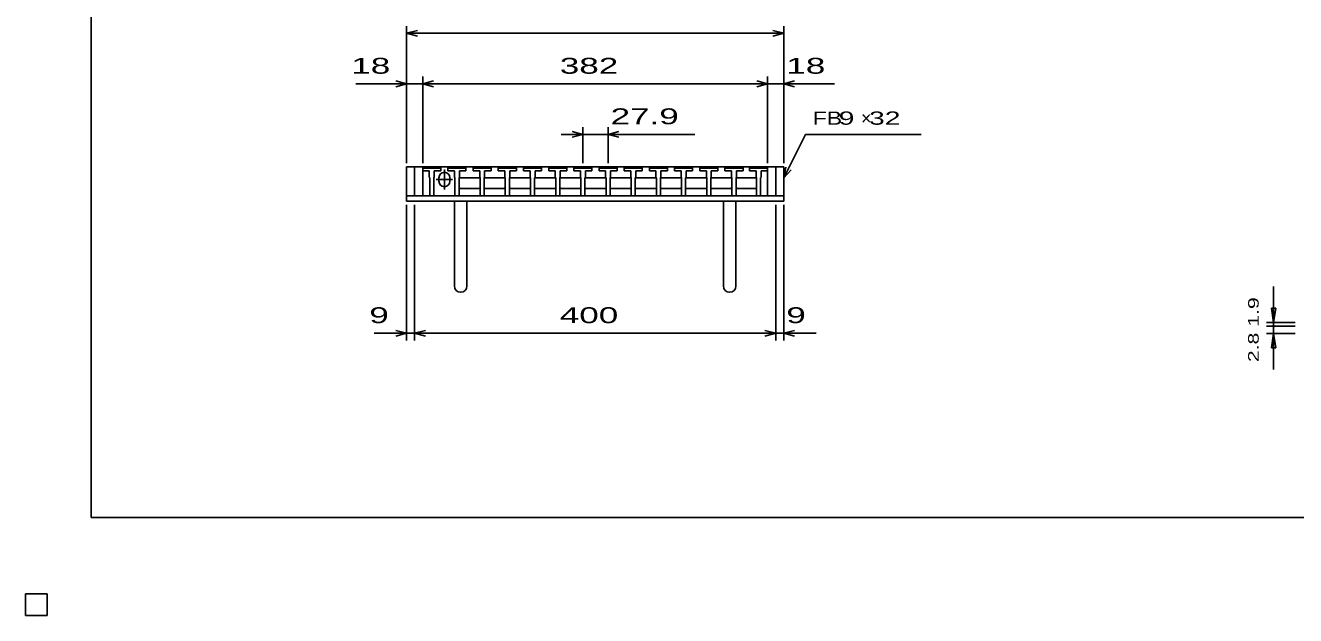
# Model space of a CAD drawing. Units: millimetres, scale not verified. Extents: x -1456 to 1385, y -1026 to 843.
# Drawn here: x -1456 to -49, y -1026 to -372 of the extents above; entities that cross this region are included whole.
import ezdxf
from ezdxf.enums import TextEntityAlignment as Align

# ---------------------------------------------------------------- set-up
doc = ezdxf.new("R2010")
doc.units = ezdxf.units.MM
doc.header["$LTSCALE"] = 8
for name, color, linetype, lineweight in [('0_2', 150, 'Continuous', 25), ('16', 3, 'Continuous', 25), ('19', 6, 'Continuous', 25), ('22', 2, 'Continuous', 25), ('32', 4, 'Continuous', 25)]:
    doc.layers.add(name, color=color, linetype=linetype, lineweight=lineweight)
doc.styles.add('ベクトル', font='')
doc.styles.get('ベクトル').set_extended_font_data('ベクトル')

msp = doc.modelspace()

# ---------------------------------------------------------------- linework, layer by layer
at = {"layer": '0_2'}
for p, q in [((-1383.2, -917.2), (-1383.2, 842.8)), ((1384.8, -917.2), (-1383.2, -917.2))]:
    msp.add_line(p, q, dxfattribs=at)
at = {"layer": '16'}
for p, q in [((-1015.8, -530.2), (-1015.3, -528.7)), ((-1015.8, -528.7), (-633.8, -528.7)), ((-1015.8, -528.7), (-1015.8, -560.7)), ((-1015.8, -530.2), (-1015.8, -533.2)), ((-995.8, -530.2), (-1015.8, -530.2)), ((-1015.8, -533.2), (-1008.55, -533.2)), ((-1015.3, -528.7), (-1012.4, -528.7)), ((-1012.4, -528.7), (-1011.9, -530.2)), ((-1008.55, -533.2), (-1008.55, -540.2)), ((-1007.75, -530.2), (-1007.25, -528.7)), ((-1007.25, -528.7), (-1004.35, -528.7)), ((-1004.35, -528.7), (-1003.85, -530.2)), ((-1003.05, -540.2), (-1003.05, -533.2)), ((-1003.05, -533.2), (-995.8, -533.2)), ((-999.7, -530.2), (-999.2, -528.7)), ((-999.2, -528.7), (-996.3, -528.7)), ((-996.3, -528.7), (-995.8, -530.2)), ((-995.8, -533.2), (-995.8, -530.2)), ((-991.85, -531.7), (-991.85, -553.7)), ((-987.9, -530.2), (-987.4, -528.7)), ((-987.9, -530.2), (-987.9, -533.2)), ((-967.9, -530.2), (-987.9, -530.2)), ((-987.9, -533.2), (-980.65, -533.2)), ((-987.4, -528.7), (-984.5, -528.7)), ((-984.5, -528.7), (-984, -530.2)), ((-980.65, -533.2), (-980.65, -540.2)), ((-979.85, -530.2), (-979.35, -528.7)), ((-979.35, -528.7), (-976.45, -528.7)), ((-976.45, -528.7), (-975.95, -530.2)), ((-975.15, -540.2), (-975.15, -533.2)), ((-975.15, -533.2), (-967.9, -533.2)), ((-971.8, -530.2), (-971.3, -528.7)), ((-971.3, -528.7), (-968.4, -528.7)), ((-968.4, -528.7), (-967.9, -530.2)), ((-967.9, -533.2), (-967.9, -530.2)), ((-960, -530.2), (-959.5, -528.7)), ((-960, -530.2), (-960, -533.2)), ((-940, -530.2), (-960, -530.2)), ((-960, -533.2), (-952.75, -533.2)), ((-959.5, -528.7), (-956.6, -528.7)), ((-956.6, -528.7), (-956.1, -530.2)), ((-952.75, -533.2), (-952.75, -540.2)), ((-951.95, -530.2), (-951.45, -528.7)), ((-951.45, -528.7), (-948.55, -528.7)), ((-948.55, -528.7), (-948.05, -530.2)), ((-947.25, -540.2), (-947.25, -533.2)), ((-947.25, -533.2), (-940, -533.2)), ((-943.9, -530.2), (-943.4, -528.7)), ((-943.4, -528.7), (-940.5, -528.7)), ((-940.5, -528.7), (-940, -530.2)), ((-940, -533.2), (-940, -530.2)), ((-932.1, -530.2), (-931.6, -528.7)), ((-932.1, -530.2), (-932.1, -533.2)), ((-912.1, -530.2), (-932.1, -530.2)), ((-932.1, -533.2), (-924.85, -533.2)), ((-931.6, -528.7), (-928.7, -528.7)), ((-928.7, -528.7), (-928.2, -530.2)), ((-924.85, -533.2), (-924.85, -540.2)), ((-924.05, -530.2), (-923.55, -528.7)), ((-923.55, -528.7), (-920.65, -528.7)), ((-920.65, -528.7), (-920.15, -530.2)), ((-919.35, -540.2), (-919.35, -533.2)), ((-919.35, -533.2), (-912.1, -533.2)), ((-916, -530.2), (-915.5, -528.7)), ((-915.5, -528.7), (-912.6, -528.7)), ((-912.6, -528.7), (-912.1, -530.2)), ((-912.1, -533.2), (-912.1, -530.2)), ((-904.2, -530.2), (-903.7, -528.7)), ((-904.2, -530.2), (-904.2, -533.2)), ((-884.2, -530.2), (-904.2, -530.2)), ((-904.2, -533.2), (-896.95, -533.2)), ((-903.7, -528.7), (-900.8, -528.7)), ((-900.8, -528.7), (-900.3, -530.2)), ((-896.95, -533.2), (-896.95, -540.2)), ((-896.15, -530.2), (-895.65, -528.7)), ((-895.65, -528.7), (-892.75, -528.7)), ((-892.75, -528.7), (-892.25, -530.2)), ((-891.45, -540.2), (-891.45, -533.2)), ((-891.45, -533.2), (-884.2, -533.2)), ((-888.1, -530.2), (-887.6, -528.7)), ((-887.6, -528.7), (-884.7, -528.7)), ((-884.7, -528.7), (-884.2, -530.2)), ((-884.2, -533.2), (-884.2, -530.2)), ((-876.3, -530.2), (-875.8, -528.7)), ((-876.3, -530.2), (-876.3, -533.2)), ((-856.3, -530.2), (-876.3, -530.2)), ((-876.3, -533.2), (-869.05, -533.2)), ((-875.8, -528.7), (-872.9, -528.7)), ((-872.9, -528.7), (-872.4, -530.2)), ((-869.05, -533.2), (-869.05, -540.2)), ((-868.25, -530.2), (-867.75, -528.7)), ((-867.75, -528.7), (-864.85, -528.7)), ((-864.85, -528.7), (-864.35, -530.2)), ((-863.55, -540.2), (-863.55, -533.2)), ((-863.55, -533.2), (-856.3, -533.2)), ((-860.2, -530.2), (-859.7, -528.7)), ((-859.7, -528.7), (-856.8, -528.7)), ((-856.8, -528.7), (-856.3, -530.2)), ((-856.3, -533.2), (-856.3, -530.2)), ((-848.4, -530.2), (-847.9, -528.7)), ((-848.4, -530.2), (-848.4, -533.2)), ((-828.4, -530.2), (-848.4, -530.2)), ((-848.4, -533.2), (-841.15, -533.2)), ((-847.9, -528.7), (-845, -528.7)), ((-845, -528.7), (-844.5, -530.2)), ((-841.15, -533.2), (-841.15, -540.2)), ((-840.35, -530.2), (-839.85, -528.7)), ((-839.85, -528.7), (-836.95, -528.7)), ((-836.95, -528.7), (-836.45, -530.2)), ((-835.65, -540.2), (-835.65, -533.2)), ((-835.65, -533.2), (-828.4, -533.2)), ((-832.3, -530.2), (-831.8, -528.7)), ((-831.8, -528.7), (-828.9, -528.7)), ((-828.9, -528.7), (-828.4, -530.2)), ((-828.4, -533.2), (-828.4, -530.2)), ((-820.5, -530.2), (-820, -528.7)), ((-820.5, -530.2), (-820.5, -533.2)), ((-800.5, -530.2), (-820.5, -530.2)), ((-820.5, -533.2), (-813.25, -533.2)), ((-820, -528.7), (-817.1, -528.7)), ((-817.1, -528.7), (-816.6, -530.2)), ((-813.25, -533.2), (-813.25, -540.2)), ((-812.45, -530.2), (-811.95, -528.7)), ((-811.95, -528.7), (-809.05, -528.7)), ((-809.05, -528.7), (-808.55, -530.2)), ((-807.75, -540.2), (-807.75, -533.2)), ((-807.75, -533.2), (-800.5, -533.2)), ((-804.4, -530.2), (-803.9, -528.7)), ((-803.9, -528.7), (-801, -528.7)), ((-801, -528.7), (-800.5, -530.2)), ((-800.5, -533.2), (-800.5, -530.2)), ((-792.6, -530.2), (-792.1, -528.7)), ((-792.6, -530.2), (-792.6, -533.2)), ((-772.6, -530.2), (-792.6, -530.2)), ((-792.6, -533.2), (-785.35, -533.2)), ((-792.1, -528.7), (-789.2, -528.7)), ((-789.2, -528.7), (-788.7, -530.2)), ((-785.35, -533.2), (-785.35, -540.2)), ((-784.55, -530.2), (-784.05, -528.7)), ((-784.05, -528.7), (-781.15, -528.7)), ((-781.15, -528.7), (-780.65, -530.2)), ((-779.85, -540.2), (-779.85, -533.2)), ((-779.85, -533.2), (-772.6, -533.2)), ((-776.5, -530.2), (-776, -528.7)), ((-776, -528.7), (-773.1, -528.7)), ((-773.1, -528.7), (-772.6, -530.2)), ((-772.6, -533.2), (-772.6, -530.2)), ((-764.7, -530.2), (-764.2, -528.7)), ((-764.7, -530.2), (-764.7, -533.2)), ((-744.7, -530.2), (-764.7, -530.2)), ((-764.7, -533.2), (-757.45, -533.2)), ((-764.2, -528.7), (-761.3, -528.7)), ((-761.3, -528.7), (-760.8, -530.2)), ((-757.45, -533.2), (-757.45, -540.2)), ((-756.65, -530.2), (-756.15, -528.7)), ((-756.15, -528.7), (-753.25, -528.7)), ((-753.25, -528.7), (-752.75, -530.2)), ((-751.95, -540.2), (-751.95, -533.2)), ((-751.95, -533.2), (-744.7, -533.2)), ((-748.6, -530.2), (-748.1, -528.7)), ((-748.1, -528.7), (-745.2, -528.7)), ((-745.2, -528.7), (-744.7, -530.2)), ((-744.7, -533.2), (-744.7, -530.2)), ((-736.8, -530.2), (-736.3, -528.7)), ((-736.8, -530.2), (-736.8, -533.2)), ((-716.8, -530.2), (-736.8, -530.2)), ((-736.8, -533.2), (-729.55, -533.2)), ((-736.3, -528.7), (-733.4, -528.7)), ((-733.4, -528.7), (-732.9, -530.2)), ((-729.55, -533.2), (-729.55, -540.2)), ((-728.75, -530.2), (-728.25, -528.7)), ((-728.25, -528.7), (-725.35, -528.7)), ((-725.35, -528.7), (-724.85, -530.2)), ((-724.05, -540.2), (-724.05, -533.2)), ((-724.05, -533.2), (-716.8, -533.2)), ((-720.7, -530.2), (-720.2, -528.7)), ((-720.2, -528.7), (-717.3, -528.7)), ((-717.3, -528.7), (-716.8, -530.2)), ((-716.8, -533.2), (-716.8, -530.2)), ((-708.9, -530.2), (-708.4, -528.7)), ((-708.9, -530.2), (-708.9, -533.2)), ((-688.9, -530.2), (-708.9, -530.2)), ((-708.9, -533.2), (-701.65, -533.2)), ((-708.4, -528.7), (-705.5, -528.7)), ((-705.5, -528.7), (-705, -530.2)), ((-701.65, -533.2), (-701.65, -540.2)), ((-700.85, -530.2), (-700.35, -528.7)), ((-700.35, -528.7), (-697.45, -528.7)), ((-697.45, -528.7), (-696.95, -530.2)), ((-696.15, -540.2), (-696.15, -533.2)), ((-696.15, -533.2), (-688.9, -533.2)), ((-692.8, -530.2), (-692.3, -528.7)), ((-692.3, -528.7), (-689.4, -528.7)), ((-689.4, -528.7), (-688.9, -530.2)), ((-688.9, -533.2), (-688.9, -530.2)), ((-681, -530.2), (-680.5, -528.7)), ((-681, -530.2), (-681, -533.2)), ((-661, -530.2), (-681, -530.2)), ((-681, -533.2), (-673.75, -533.2)), ((-680.5, -528.7), (-677.6, -528.7)), ((-677.6, -528.7), (-677.1, -530.2)), ((-673.75, -533.2), (-673.75, -540.2)), ((-672.95, -530.2), (-672.45, -528.7)), ((-672.45, -528.7), (-669.55, -528.7)), ((-669.55, -528.7), (-669.05, -530.2)), ((-668.25, -540.2), (-668.25, -533.2)), ((-668.25, -533.2), (-661, -533.2)), ((-664.9, -530.2), (-664.4, -528.7)), ((-664.4, -528.7), (-661.5, -528.7)), ((-661.5, -528.7), (-661, -530.2)), ((-661, -533.2), (-661, -530.2)), ((-653.8, -530.2), (-653.3, -528.7)), ((-653.8, -530.2), (-653.8, -533.2)), ((-633.8, -530.2), (-653.8, -530.2)), ((-653.8, -533.2), (-646.55, -533.2)), ((-653.3, -528.7), (-650.4, -528.7)), ((-650.4, -528.7), (-649.9, -530.2)), ((-646.55, -533.2), (-646.55, -540.2)), ((-645.75, -530.2), (-645.25, -528.7)), ((-645.25, -528.7), (-642.35, -528.7)), ((-642.35, -528.7), (-641.85, -530.2)), ((-641.05, -540.2), (-641.05, -533.2)), ((-641.05, -533.2), (-633.8, -533.2)), ((-637.7, -530.2), (-637.2, -528.7)), ((-637.2, -528.7), (-634.3, -528.7)), ((-634.3, -528.7), (-633.8, -530.2)), ((-633.8, -560.7), (-633.8, -528.7)), ((-633.8, -533.2), (-633.8, -530.2)), ((-1008.55, -540.2), (-1008.05, -540.7)), ((-1008.05, -540.7), (-1008.05, -560.7)), ((-1003.55, -540.7), (-1003.05, -540.2)), ((-1003.55, -560.7), (-1003.55, -540.7)), ((-1000.85, -542.7), (-982.85, -542.7)), ((-997.85, -540.7), (-997.85, -544.7)), ((-985.85, -544.7), (-985.85, -540.7)), ((-980.65, -540.2), (-980.15, -540.7)), ((-980.15, -540.7), (-980.15, -560.7)), ((-975.65, -540.7), (-975.15, -540.2)), ((-975.65, -560.7), (-975.65, -540.7)), ((-975.65, -541.7), (-974.65, -540.7)), ((-974.65, -540.7), (-953.25, -540.7)), ((-953.25, -540.7), (-952.25, -541.7)), ((-952.75, -540.2), (-952.25, -540.7)), ((-952.25, -540.7), (-952.25, -560.7)), ((-947.75, -540.7), (-947.25, -540.2)), ((-947.75, -560.7), (-947.75, -540.7)), ((-947.75, -541.7), (-946.75, -540.7)), ((-946.75, -540.7), (-925.35, -540.7)), ((-925.35, -540.7), (-924.35, -541.7)), ((-924.85, -540.2), (-924.35, -540.7)), ((-924.35, -540.7), (-924.35, -560.7)), ((-919.85, -540.7), (-919.35, -540.2)), ((-919.85, -560.7), (-919.85, -540.7)), ((-919.85, -541.7), (-918.85, -540.7)), ((-918.85, -540.7), (-897.45, -540.7)), ((-897.45, -540.7), (-896.45, -541.7)), ((-896.95, -540.2), (-896.45, -540.7)), ((-896.45, -540.7), (-896.45, -560.7)), ((-891.95, -540.7), (-891.45, -540.2)), ((-891.95, -560.7), (-891.95, -540.7)), ((-891.95, -541.7), (-890.95, -540.7)), ((-890.95, -540.7), (-869.55, -540.7)), ((-869.55, -540.7), (-868.55, -541.7)), ((-869.05, -540.2), (-868.55, -540.7)), ((-868.55, -540.7), (-868.55, -560.7)), ((-864.05, -540.7), (-863.55, -540.2)), ((-864.05, -560.7), (-864.05, -540.7)), ((-864.05, -541.7), (-863.05, -540.7)), ((-863.05, -540.7), (-841.65, -540.7)), ((-841.65, -540.7), (-840.65, -541.7)), ((-841.15, -540.2), (-840.65, -540.7)), ((-840.65, -540.7), (-840.65, -560.7)), ((-836.15, -540.7), (-835.65, -540.2)), ((-836.15, -560.7), (-836.15, -540.7)), ((-836.15, -541.7), (-835.15, -540.7)), ((-835.15, -540.7), (-813.75, -540.7)), ((-813.75, -540.7), (-812.75, -541.7)), ((-813.25, -540.2), (-812.75, -540.7)), ((-812.75, -540.7), (-812.75, -560.7)), ((-808.25, -540.7), (-807.75, -540.2)), ((-808.25, -560.7), (-808.25, -540.7)), ((-808.25, -541.7), (-807.25, -540.7)), ((-807.25, -540.7), (-785.85, -540.7)), ((-785.85, -540.7), (-784.85, -541.7)), ((-785.35, -540.2), (-784.85, -540.7)), ((-784.85, -540.7), (-784.85, -560.7)), ((-780.35, -540.7), (-779.85, -540.2)), ((-780.35, -560.7), (-780.35, -540.7)), ((-780.35, -541.7), (-779.35, -540.7)), ((-779.35, -540.7), (-757.95, -540.7)), ((-757.95, -540.7), (-756.95, -541.7)), ((-757.45, -540.2), (-756.95, -540.7)), ((-756.95, -540.7), (-756.95, -560.7)), ((-752.45, -540.7), (-751.95, -540.2)), ((-752.45, -560.7), (-752.45, -540.7)), ((-752.45, -541.7), (-751.45, -540.7)), ((-751.45, -540.7), (-730.05, -540.7)), ((-730.05, -540.7), (-729.05, -541.7)), ((-729.55, -540.2), (-729.05, -540.7)), ((-729.05, -540.7), (-729.05, -560.7)), ((-724.55, -540.7), (-724.05, -540.2)), ((-724.55, -560.7), (-724.55, -540.7)), ((-724.55, -541.7), (-723.55, -540.7)), ((-723.55, -540.7), (-702.15, -540.7)), ((-702.15, -540.7), (-701.15, -541.7)), ((-701.65, -540.2), (-701.15, -540.7)), ((-701.15, -540.7), (-701.15, -560.7)), ((-696.65, -540.7), (-696.15, -540.2)), ((-696.65, -560.7), (-696.65, -540.7)), ((-696.65, -541.7), (-695.65, -540.7)), ((-695.65, -540.7), (-674.25, -540.7)), ((-674.25, -540.7), (-673.25, -541.7)), ((-673.75, -540.2), (-673.25, -540.7)), ((-673.25, -540.7), (-673.25, -560.7)), ((-668.75, -540.7), (-668.25, -540.2)), ((-668.75, -560.7), (-668.75, -540.7)), ((-668.75, -541.7), (-667.75, -540.7)), ((-667.75, -540.7), (-647.05, -540.7)), ((-647.05, -540.7), (-646.05, -541.7)), ((-646.55, -540.2), (-646.05, -540.7)), ((-646.05, -540.7), (-646.05, -560.7)), ((-641.55, -540.7), (-641.05, -540.2)), ((-641.55, -560.7), (-641.55, -540.7)), ((-1015.8, -560.7), (-633.8, -560.7)), ((-1008.05, -560.7), (-1003.55, -560.7)), ((-980.15, -560.7), (-975.65, -560.7)), ((-974.65, -552.7), (-975.65, -551.7)), ((-953.25, -552.7), (-974.65, -552.7)), ((-952.25, -551.7), (-953.25, -552.7)), ((-952.25, -560.7), (-947.75, -560.7)), ((-946.75, -552.7), (-947.75, -551.7)), ((-925.35, -552.7), (-946.75, -552.7)), ((-924.35, -551.7), (-925.35, -552.7)), ((-924.35, -560.7), (-919.85, -560.7)), ((-918.85, -552.7), (-919.85, -551.7)), ((-897.45, -552.7), (-918.85, -552.7)), ((-896.45, -551.7), (-897.45, -552.7)), ((-896.45, -560.7), (-891.95, -560.7)), ((-890.95, -552.7), (-891.95, -551.7)), ((-869.55, -552.7), (-890.95, -552.7)), ((-868.55, -551.7), (-869.55, -552.7)), ((-868.55, -560.7), (-864.05, -560.7)), ((-863.05, -552.7), (-864.05, -551.7)), ((-841.65, -552.7), (-863.05, -552.7)), ((-840.65, -551.7), (-841.65, -552.7)), ((-840.65, -560.7), (-836.15, -560.7)), ((-835.15, -552.7), (-836.15, -551.7)), ((-813.75, -552.7), (-835.15, -552.7)), ((-812.75, -551.7), (-813.75, -552.7)), ((-812.75, -560.7), (-808.25, -560.7)), ((-807.25, -552.7), (-808.25, -551.7)), ((-785.85, -552.7), (-807.25, -552.7)), ((-784.85, -551.7), (-785.85, -552.7)), ((-784.85, -560.7), (-780.35, -560.7)), ((-779.35, -552.7), (-780.35, -551.7)), ((-757.95, -552.7), (-779.35, -552.7)), ((-756.95, -551.7), (-757.95, -552.7)), ((-756.95, -560.7), (-752.45, -560.7)), ((-751.45, -552.7), (-752.45, -551.7)), ((-730.05, -552.7), (-751.45, -552.7)), ((-729.05, -551.7), (-730.05, -552.7)), ((-729.05, -560.7), (-724.55, -560.7)), ((-723.55, -552.7), (-724.55, -551.7)), ((-702.15, -552.7), (-723.55, -552.7)), ((-701.15, -551.7), (-702.15, -552.7)), ((-701.15, -560.7), (-696.65, -560.7)), ((-695.65, -552.7), (-696.65, -551.7)), ((-674.25, -552.7), (-695.65, -552.7)), ((-673.25, -551.7), (-674.25, -552.7)), ((-673.25, -560.7), (-668.75, -560.7)), ((-667.75, -552.7), (-668.75, -551.7)), ((-647.05, -552.7), (-667.75, -552.7)), ((-646.05, -551.7), (-647.05, -552.7)), ((-646.05, -560.7), (-641.55, -560.7)), ((-1456, -1002), (-1432, -1002)), ((-1456, -1026), (-1456, -1002)), ((-1456, -1002), (-1432, -1002)), ((-1456, -1026), (-1456, -1002)), ((-1456, -1002), (-1432, -1002)), ((-1456, -1026), (-1456, -1002)), ((-1456, -1002), (-1432, -1002)), ((-1456, -1026), (-1456, -1002)), ((-1456, -1002), (-1432, -1002)), ((-1456, -1026), (-1456, -1002)), ((-1432, -1026), (-1432, -1002)), ((-1432, -1026), (-1432, -1002)), ((-1432, -1026), (-1432, -1002)), ((-1432, -1026), (-1432, -1002)), ((-1432, -1026), (-1432, -1002)), ((-1456, -1026), (-1432, -1026)), ((-1456, -1026), (-1432, -1026)), ((-1456, -1026), (-1432, -1026)), ((-1456, -1026), (-1432, -1026)), ((-1456, -1026), (-1432, -1026))]:
    msp.add_line(p, q, dxfattribs=at)
for centre, start, end in [((-991.85, -540.7), 0, 180), ((-991.85, -544.7), 180, 0)]:
    msp.add_arc(centre, 6, start, end, dxfattribs=at)
at = {"layer": '19'}
for p, q in [((-1015.8, -528.7), (-1033.8, -528.7)), ((-1033.8, -528.7), (-1033.8, -566.7)), ((-1024.8, -560.7), (-1024.8, -528.7)), ((-615.8, -528.7), (-633.8, -528.7)), ((-624.8, -528.7), (-624.8, -560.7)), ((-615.8, -566.7), (-615.8, -528.7)), ((-1024.8, -560.7), (-1033.8, -560.7)), ((-624.8, -560.7), (-1024.8, -560.7)), ((-624.8, -560.7), (-615.8, -560.7)), ((-1033.8, -566.7), (-615.8, -566.7)), ((-980.8, -566.7), (-980.8, -660.7)), ((-966.8, -660.7), (-966.8, -566.7)), ((-682.8, -566.7), (-682.8, -660.7)), ((-668.8, -660.7), (-668.8, -566.7))]:
    msp.add_line(p, q, dxfattribs=at)
for centre in [(-973.8, -660.7), (-675.8, -660.7)]:
    msp.add_arc(centre, 7, 180, 0, dxfattribs=at)
at = {"layer": '22', "color": 4}
for p, q in [((-1033.8, -524.7), (-1033.8, -372.7)), ((-1033.8, -380.7), (-1021.8, -377.5)), ((-615.8, -380.7), (-627.8, -377.5)), ((-615.8, -524.7), (-615.8, -372.7)), ((-1021.8, -383.9), (-1033.8, -380.7)), ((-1033.8, -380.7), (-615.8, -380.7)), ((-627.8, -383.9), (-615.8, -380.7)), ((-1033.8, -436.7), (-1045.8, -433.5)), ((-1033.8, -524.7), (-1033.8, -428.7)), ((-1015.8, -524.7), (-1015.8, -428.7)), ((-1015.8, -436.7), (-1003.8, -433.5)), ((-633.8, -436.7), (-645.8, -433.5)), ((-633.8, -524.7), (-633.8, -428.7)), ((-615.8, -524.7), (-615.8, -428.7)), ((-615.8, -436.7), (-603.8, -433.5)), ((-1089.8, -436.7), (-1033.8, -436.7)), ((-1045.8, -439.9), (-1033.8, -436.7)), ((-1033.8, -436.7), (-1015.8, -436.7)), ((-1003.8, -439.9), (-1015.8, -436.7)), ((-1015.8, -436.7), (-633.8, -436.7)), ((-645.8, -439.9), (-633.8, -436.7)), ((-633.8, -436.7), (-615.8, -436.7)), ((-603.8, -439.9), (-615.8, -436.7)), ((-615.8, -436.7), (-559.8, -436.7)), ((-838.4, -492.7), (-850.4, -489.5)), ((-838.4, -524.7), (-838.4, -484.7)), ((-810.5, -484.7), (-810.5, -524.7)), ((-810.5, -492.7), (-798.5, -489.5)), ((-838.4, -492.7), (-862.4, -492.7)), ((-850.4, -495.9), (-838.4, -492.7)), ((-838.4, -492.7), (-810.5, -492.7)), ((-798.5, -495.9), (-810.5, -492.7)), ((-810.5, -492.7), (-714.5, -492.7)), ((-615.8, -540.7), (-591.8, -492.7)), ((-591.8, -492.7), (-463.8, -492.7)), ((-615.8, -540.7), (-613.4, -529.02)), ((-615.8, -540.7), (-607.8, -531.9)), ((-1033.8, -721.1), (-1033.8, -570.7)), ((-1024.8, -721.1), (-1024.8, -570.7)), ((-624.8, -721.1), (-624.8, -570.7)), ((-615.8, -721.1), (-615.8, -570.7)), ((-1069.8, -713.1), (-1033.8, -713.1)), ((-1033.8, -713.1), (-1045.8, -709.9)), ((-1045.8, -716.3), (-1033.8, -713.1)), ((-1033.8, -713.1), (-1024.8, -713.1)), ((-1024.8, -713.1), (-1012.8, -709.9)), ((-1012.8, -716.3), (-1024.8, -713.1)), ((-1024.8, -713.1), (-624.8, -713.1)), ((-624.8, -713.1), (-636.8, -709.9)), ((-636.8, -716.3), (-624.8, -713.1)), ((-624.8, -713.1), (-615.8, -713.1)), ((-615.8, -713.1), (-603.8, -709.9)), ((-603.8, -716.3), (-615.8, -713.1)), ((-615.8, -713.1), (-579.8, -713.1))]:
    msp.add_line(p, q, dxfattribs=at)
at = {"layer": '22'}
for p, q in [((-1432, -1002), (-1456, -1002)), ((-1456, -1002), (-1456, -1026)), ((-1432, -1002), (-1456, -1002)), ((-1456, -1002), (-1456, -1026)), ((-1432, -1002), (-1456, -1002)), ((-1456, -1002), (-1456, -1026)), ((-1432, -1026), (-1432, -1002)), ((-1432, -1026), (-1432, -1002)), ((-1432, -1026), (-1432, -1002)), ((-1456, -1026), (-1432, -1026)), ((-1456, -1026), (-1432, -1026)), ((-1456, -1026), (-1432, -1026))]:
    msp.add_line(p, q, dxfattribs=at)
at = {"layer": '32'}
for p, q in [((-73.19, -701.2), (-73.19, -661.2)), ((-73.19, -701.2), (-75.59, -685.2)), ((-75.59, -685.2), (-70.79, -685.2)), ((-70.79, -685.2), (-73.19, -701.2)), ((-81.19, -701.2), (-49.19, -701.2)), ((-73.19, -713.2), (-73.19, -701.2)), ((-81.19, -705.2), (-49.19, -705.2)), ((-81.19, -713.2), (-49.19, -713.2)), ((-75.59, -729.2), (-73.19, -713.2)), ((-70.79, -729.2), (-73.19, -713.2)), ((-73.19, -753.2), (-73.19, -713.2)), ((-75.59, -729.2), (-70.79, -729.2))]:
    msp.add_line(p, q, dxfattribs=at)
msp.add_circle((-73.19, -705.2), 0.8, dxfattribs=at)

# ---------------------------------------------------------------- texts
at = {"layer": '22', "style": 'ベクトル'}
for s, height, width, p in [(' 18 ', 17.6, 1.65, (-1105.8, -416.7)), (' 382 ', 17.6, 1.65, (-874.8, -416.7)), (' 18 ', 17.6, 1.65, (-623.8, -416.7)), (' 27.9 ', 17.6, 1.65, (-818.5, -472.7)), ('FB', 14.66, 1.3, (-583.8, -474.7)), (' 9 ', 14.66, 1.6, (-563.8, -474.7)), (' 32 ', 14.66, 1.6, (-530.2, -474.7)), (' 9 ', 17.6, 1.65, (-1085.8, -693.1)), (' 400 ', 17.6, 1.65, (-874.8, -693.1)), (' 9 ', 17.6, 1.65, (-623.8, -693.1))]:
    msp.add_text(s, height=height, dxfattribs=dict(at, width=width)).set_placement(p, align=Align.MIDDLE_LEFT)
msp.add_text('×', height=14.66, dxfattribs=at).set_placement((-530.2, -474.7), align=Align.MIDDLE_LEFT)
at = {"layer": '32', "color": 2, "style": 'ベクトル', "width": 1.5}
msp.add_text('2.8 1.9', height=11.73, rotation=90, dxfattribs=at).set_placement((-95.59, -745.2), align=Align.MIDDLE_LEFT)

doc.saveas('drawing.dxf')
